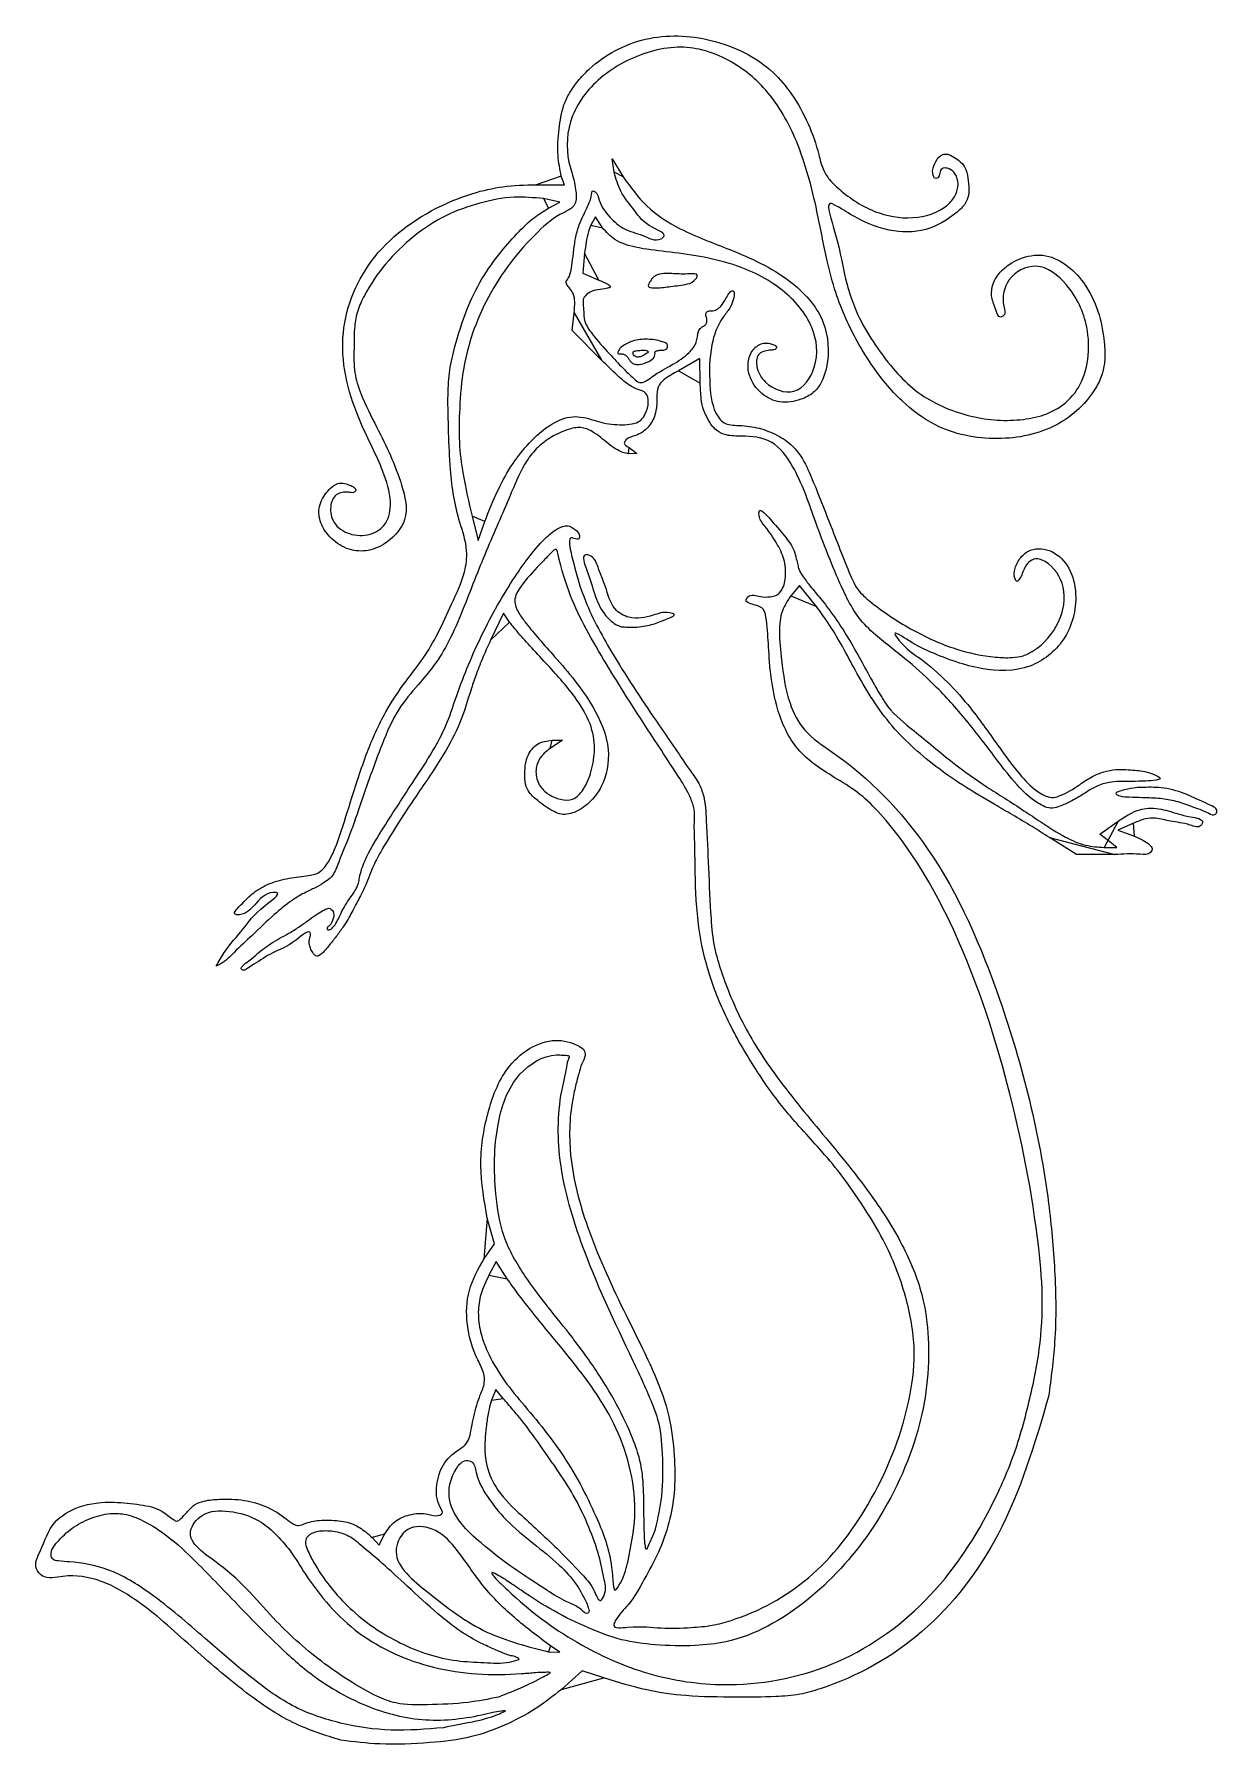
# Model space of a CAD drawing. Extents: x 12 to 197, y 21 to 288.
import ezdxf

# ---------------------------------------------------------------- set-up
doc = ezdxf.new("R2010")
doc.units = 0
doc.layers.add('Layer_1', color=7, linetype='CONTINUOUS')

msp = doc.modelspace()

# ---------------------------------------------------------------- linework, layer by layer
at = {"layer": 'Layer_1', "color": 7}
for points in [[(102.449517, 266.530335), (102.147934, 268.631152), (103.865595, 265.808303)], [(90.223786, 264.583778), (94.697962, 264.583778), (94.16673, 265.944783)], [(92.200092, 260.928873), (93.922582, 261.869102), (91.390106, 262.412366)], [(100.611333, 257.855512), (99.503571, 259.559725), (98.804761, 258.287843)], [(97.82843, 253.875186), (97.550913, 250.734408), (100.04298, 249.67678)], [(108.01919, 249.39009), (108.01919, 249.39009)], [(100.450159, 237.172033), (95.886154, 241.786036), (96.182612, 244.553027)], [(107.415432, 238.150763), (107.415432, 238.150763)], [(104.752247, 237.311851), (104.752247, 237.311851)], [(115.896796, 233.564939), (115.823314, 237.425025), (112.480621, 235.485439)], [(104.78017, 223.484684), (105.980024, 222.540933), (104.708136, 222.516041)], [(80.233576, 212.790322), (81.154425, 208.961895), (82.227694, 211.951413)], [(134.073654, 198.652103), (131.400846, 201.937844), (130.067279, 200.329923)], [(86.077157, 196.216215), (85.121696, 197.603453), (83.125191, 193.408905)], [(103.538449, 195.483366), (103.538449, 195.483366)], [(92.752627, 177.749255), (94.379486, 177.749255), (92.42854, 176.472826)], [(192.678758, 167.413383), (192.678758, 167.413383)], [(179.048119, 160.971059), (181.035621, 160.971059), (179.718581, 162.009877), (178.401543, 163.048692), (181.233919, 165.072013)], [(183.660141, 164.756489), (181.195486, 163.666375), (183.774148, 162.724074)], [(180.737089, 159.852514), (174.739938, 159.852514), (170.503585, 162.544372)], [(40.238265, 142.433078), (40.238265, 142.433081)], [(82.068845, 96.626509), (83.711745, 99.009286), (82.609092, 103.005245)], [(85.72601, 93.559298), (83.991495, 96.273771), (82.854845, 94.087297)], [(85.111277, 74.842987), (83.963919, 76.241169), (83.275449, 74.56335)], [(64.59338, 53.081754), (65.692147, 51.899121), (66.544204, 53.6128)], [(108.875359, 54.429515), (108.875359, 54.429515)], [(104.607239, 49.472916), (104.607239, 49.472916)], [(100.820155, 46.807119), (100.820155, 46.807119)], [(98.237, 42.663797), (98.237, 42.663797)], [(92.200092, 35.201336), (93.922582, 35.193237), (92.495963, 36.142629), (92.495963, 36.142649)], [(87.606782, 34.016071), (87.606782, 34.016043)], [(100.845693, 31.158715), (97.433582, 32.259096), (94.211947, 29.362475)], [(84.347547, 28.142532), (84.347547, 28.142532)], [(59.708161, 21.409884), (59.707887, 21.409884)], [(75.749638, 23.366435), (75.749638, 23.366435)]]:
    msp.add_lwpolyline(points, close=True, dxfattribs=at)
for points, knots in [([(94.16673, 265.944783), (93.959133, 267.001611), (93.48017, 269.439907), (93.765841, 273.200044), (94.278068, 276.542611), (95.440816, 279.010754), (96.792924, 280.877885), (100.174256, 284.492714), (107.261553, 288.257371), (117.95015, 287.8159), (126.013883, 283.949387), (130.461776, 278.594221), (132.852353, 274.225079), (134.282384, 270.210591), (134.929846, 267.123712), (136.182924, 265.170432), (138.979611, 262.613159), (143.470825, 259.8134), (149.708923, 259.007107), (154.295641, 260.676128), (156.071435, 263.264986), (156.346189, 265.062185), (155.722716, 266.558377), (154.700049, 267.209303), (153.61127, 267.259022), (153.338448, 266.504419), (153.306263, 265.980689), (153.084678, 265.654957), (152.513335, 265.417313), (152.052275, 266.693152), (152.528342, 267.848714), (153.184252, 269.075933), (154.217345, 269.468062), (155.163539, 269.196494), (156.095268, 268.547132), (157.123238, 267.726227), (157.721125, 266.341164), (157.822078, 264.724466), (157.993528, 263.056591), (157.332141, 261.439034), (155.134856, 259.441379), (151.275473, 257.081659), (145.041782, 257.117252), (140.783018, 259.062605), (138.089839, 260.749966), (137.150914, 261.284611), (135.37544, 262.241951), (137.70571, 255.172833), (138.098929, 251.403757), (140.09434, 244.679913), (142.912056, 239.952927), (145.789984, 236.016374), (150.007299, 231.60843), (156.5547, 228.391904), (164.655261, 227.296848), (171.519185, 228.770151), (175.421443, 232.853424), (176.790947, 237.386638), (176.542541, 243.175407), (174.042606, 248.677051), (168.835015, 252.922941), (164.606678, 250.730821), (163.517533, 248.514712), (163.23473, 247.177547), (163.197498, 245.783823), (163.820524, 244.344502), (162.489487, 243.597193), (161.9799, 245.607769), (161.278529, 247.048122), (161.584144, 249.254195), (163.657429, 252.357674), (169.899426, 255.000098), (177.126949, 249.047109), (178.981036, 242.330838), (179.247938, 237.427967), (178.852594, 235.026727), (177.011706, 231.06717), (171.702198, 226.139242), (162.201128, 224.244206), (153.404712, 225.982807), (146.971143, 230.868193), (142.323142, 236.597502), (139.079137, 242.458798), (136.91511, 247.951188), (135.481639, 253.567419), (134.016125, 261.587627), (131.614628, 270.861096), (126.874317, 279.400182), (121.049478, 283.985468), (115.939616, 285.919275), (111.682026, 286.243924), (106.091368, 285.036083), (99.784667, 281.637051), (94.885266, 274.888441), (94.951068, 268.977198), (96.078574, 265.727123), (96.375209, 264.278743), (96.525816, 262.951162), (96.494539, 261.756227), (95.712863, 260.736395), (93.391259, 259.794254), (90.068483, 256.964906), (86.120946, 252.509646), (82.669394, 247.143764), (80.236641, 241.596388), (78.703998, 235.72896), (78.26056, 229.997537), (78.102104, 224.427598), (78.808163, 218.780814), (79.715972, 214.965624), (80.233576, 212.790322)], [0, 0, 0, 0, 3.217875, 7.424223, 11.23506, 13.276412, 15.542428, 18.12411, 28.111189, 38.327212, 49.264563, 53.704192, 59.033932, 64.123405, 66.463052, 68.41354, 70.958632, 77.8066, 83.88581, 89.385132, 91.25944, 93.055452, 94.62893, 95.785202, 96.62529, 97.407686, 97.838498, 98.211623, 98.540769, 99.452185, 101.052196, 102.563959, 103.341947, 104.160728, 105.393938, 106.759811, 108.028027, 109.770336, 111.622394, 112.967311, 114.828174, 120.423272, 126.121613, 132.675045, 134.316848, 135.539965, 136.081754, 139.696403, 147.341164, 153.887347, 158.832035, 164.090314, 168.42895, 177.045441, 185.27641, 192.801947, 196.953609, 201.591887, 206.623055, 213.998819, 219.539207, 224.278122, 225.635094, 226.920693, 228.29646, 230.005447, 230.525436, 232.048182, 234.19759, 236.084137, 238.200942, 245.347212, 253.012289, 262.857073, 265.671323, 267.704661, 270.082243, 278.670724, 288.157052, 298.201524, 304.527733, 312.004743, 320.206491, 324.52056, 329.684673, 337.559325, 348.994745, 358.306743, 366.298887, 370.644415, 374.538467, 378.923125, 387.653858, 395.489096, 402.669779, 404.246546, 405.826072, 407.078967, 408.285384, 409.279552, 410.726302, 415.680893, 422.189031, 428.574139, 434.72597, 440.291445, 446.676527, 451.927701, 456.983137, 463.689141, 463.689141, 463.689141, 463.689141]), ([(96.182612, 244.553027), (96.23644, 245.132623), (96.327417, 246.112207), (96.174838, 247.468217), (95.571985, 248.318671), (95.072702, 248.855868), (94.824549, 249.45709), (95.276323, 249.875967), (95.607933, 250.699006), (95.876521, 252.077132), (96.06067, 253.907993), (96.317125, 255.931022), (96.761803, 257.810786), (97.364056, 259.36352), (98.053112, 260.566105), (98.497073, 261.748937), (98.923698, 262.583607), (98.893786, 263.837188), (99.880485, 263.284291), (100.110858, 261.562597), (101.656928, 259.524334), (103.984466, 257.413827), (106.840617, 256.881538), (109.03351, 255.539313), (110.830571, 256.870963), (107.271757, 258.199232), (105.796733, 260.414175), (103.347422, 263.335274), (102.731016, 265.528665), (102.449517, 266.530335)], [0, 0, 0, 0, 1.750084, 2.957841, 3.990001, 4.766339, 5.258329, 5.660876, 6.439113, 7.928654, 9.839425, 11.968726, 14.037729, 15.624165, 16.930409, 18.231538, 19.252302, 20.183164, 20.546533, 22.012215, 25.152602, 28.055778, 31.110243, 34.023785, 34.573594, 36.815292, 40.726604, 44.431089, 47.544798, 47.544798, 47.544798, 47.544798]), ([(103.865595, 265.808303), (105.000175, 264.215718), (107.376403, 260.880258), (113.305365, 257.134604), (121.236644, 254.288591), (129.528862, 250.534253), (135.791548, 243.885218), (136.176038, 237.473647), (134.998563, 233.740977), (133.591948, 231.886359), (131.319757, 230.816646), (128.37331, 230.258654), (125.270647, 231.816519), (123.469786, 234.347683), (123.242874, 237.058437), (124.117398, 239.065535), (125.64845, 239.931268), (126.762711, 239.776205), (127.346555, 239.595482), (127.836156, 239.369703), (127.83256, 238.894684), (127.309567, 238.740128), (126.381668, 238.718397), (124.63269, 238.254513), (124.646581, 235.693977), (126.218595, 233.047153), (131.027563, 231.141749), (134.61753, 236.467662), (133.828742, 242.926656), (128.694613, 248.807494), (120.539349, 252.778006), (112.47193, 253.941723), (106.245859, 254.589656), (102.603676, 255.649872), (101.218509, 257.183333), (100.611333, 257.855512)], [0, 0, 0, 0, 5.819308, 12.187778, 20.594769, 31.142248, 39.367641, 46.470733, 49.123994, 51.027226, 53.243868, 56.522511, 59.632879, 63.109282, 65.36283, 67.514931, 69.352023, 70.124376, 70.796082, 71.264788, 71.549798, 71.974754, 72.648494, 74.543942, 76.402049, 79.169285, 83.818001, 88.74981, 94.95859, 102.421186, 111.068351, 121.729431, 126.588721, 130.01516, 132.689292, 132.689292, 132.689292, 132.689292]), ([(91.390106, 262.412366), (89.857894, 262.55333), (86.507981, 262.861525), (81.333821, 261.781706), (75.949766, 259.924446), (70.955219, 256.615404), (66.620026, 252.394937), (63.839274, 248.286097), (62.267359, 244.956919), (61.745342, 242.119007), (61.800896, 238.883859), (61.672144, 235.304713), (63.04178, 231.125141), (65.97987, 225.464723), (68.958332, 219.305095), (70.563128, 212.357647), (67.396029, 208.764288), (64.141146, 207.168495), (60.82983, 207.361914), (58.202606, 209.108785), (56.399847, 211.490419), (56.092232, 214.402695), (57.307542, 216.345614), (58.445546, 217.562144), (59.500304, 218.022945), (60.454158, 217.854772), (61.260845, 217.579186), (61.78988, 217.277465), (62.142078, 216.861403), (61.891382, 216.476328), (61.422048, 216.407786), (60.473607, 216.615557), (58.72494, 216.37098), (57.870785, 214.083426), (58.414904, 211.470352), (61.060741, 209.727855), (64.223238, 209.599684), (67.161636, 211.487004), (67.742776, 215.546364), (66.051525, 220.897394), (61.810115, 228.749167), (58.569942, 240.379566), (63.688927, 253.77377), (72.685199, 260.344906), (80.159714, 263.290785), (85.157821, 264.451482), (88.495584, 264.538646), (90.223786, 264.583778)], [0, 0, 0, 0, 4.593929, 10.043817, 15.685316, 21.604643, 27.843805, 33.730891, 36.396726, 38.823533, 42.300493, 46.113726, 49.455404, 55.342404, 65.161733, 70.536704, 74.990625, 78.231702, 81.229498, 84.440181, 87.414838, 89.941361, 92.673067, 93.979606, 94.917721, 95.975044, 96.794444, 97.450062, 97.867434, 98.180278, 98.610762, 99.200175, 101.141434, 103.183071, 105.689843, 108.662675, 111.897166, 114.771967, 118.231382, 123.199043, 131.509384, 145.097777, 157.839678, 171.834304, 177.127465, 181.947616, 187.123062, 187.123062, 187.123062, 187.123062]), ([(40.238265, 142.433081), (40.624506, 143.147451), (41.745136, 145.220106), (44.813992, 148.440076), (46.231141, 150.895301), (50.633942, 153.873868), (47.982995, 154.013531), (46.385421, 152.122094), (44.769633, 150.40037), (42.48316, 150.477781), (44.83552, 152.703419), (46.150579, 154.151214), (49.02091, 155.628771), (51.488877, 156.170637), (53.527176, 156.413154), (54.791171, 156.652579), (56.304958, 156.843543), (58.017979, 158.794487), (59.559055, 162.692036), (61.382627, 168.662348), (63.562321, 175.502536), (66.383387, 181.893807), (69.593149, 186.68868), (72.67111, 190.516049), (75.033937, 194.577546), (77.034001, 199.14148), (79.082543, 203.297532), (79.646914, 207.809608), (78.284123, 211.648597), (77.295933, 215.845509), (76.740744, 220.560219), (76.564885, 225.895815), (76.388718, 231.085932), (76.630606, 235.603531), (77.699566, 240.026909), (79.201068, 244.858047), (81.59478, 249.885682), (84.51405, 253.907617), (87.304912, 257.050492), (89.74138, 259.429458), (91.423738, 260.455423), (92.200092, 260.928873)], [0, 0, 0, 0, 2.456207, 7.126375, 12.173983, 14.899786, 15.459219, 18.937659, 21.790271, 22.462218, 24.451287, 27.264628, 30.22808, 33.365048, 34.958964, 36.35499, 37.251996, 39.442617, 43.518382, 49.975447, 58.081149, 65.084345, 70.83388, 75.337143, 79.806874, 84.86977, 90.30458, 93.621671, 98.174087, 102.303404, 106.582505, 112.376827, 118.317137, 122.166517, 125.896471, 131.930466, 137.327804, 142.514609, 146.774248, 149.948804, 152.669078, 152.669078, 152.669078, 152.669078]), ([(98.804761, 258.287843), (98.665796, 257.933626), (98.328887, 257.074856), (98.035141, 255.584377), (97.899313, 254.461278), (97.82843, 253.875186)], [0, 0, 0, 0, 1.139857, 2.763485, 4.535527, 4.535527, 4.535527, 4.535527]), ([(100.04298, 249.67678), (100.461399, 249.521356), (101.035134, 249.308238), (102.095081, 248.594778), (100.379263, 248.091683), (99.170322, 248.251033), (97.38765, 246.914705), (97.727356, 245.077595), (97.686429, 243.072486), (99.370168, 240.707562), (101.454579, 238.425764), (103.650294, 236.034842), (105.161772, 234.619856), (106.667149, 233.219454), (108.898597, 235.065469), (111.368952, 236.286553), (113.672109, 237.77679), (114.842102, 239.066893), (115.307784, 239.90137), (115.460581, 240.743084), (115.52549, 241.482974), (115.829779, 242.091638), (116.311393, 242.435729), (116.811718, 242.675123), (117.00135, 243.244842), (116.889367, 243.811806), (116.6544, 244.378292), (117.072865, 244.898292), (117.74192, 244.813024), (118.512492, 245.041319), (119.238991, 245.683408), (119.759938, 246.551524), (120.243953, 247.331854), (120.575497, 247.900896), (121.346888, 248.157378), (121.074371, 246.436745), (120.621762, 245.287207), (118.731631, 243.11462), (117.339162, 239.040023), (117.266694, 233.727209), (117.781542, 229.36765), (119.348786, 227.472295), (120.419084, 226.994415), (122.242149, 226.964635), (124.739541, 226.736101), (127.633141, 225.675603), (130.049085, 224.180264), (131.996783, 221.802348), (133.713295, 217.895002), (136.034843, 211.964616), (138.325157, 206.053589), (140.290472, 201.205515), (144.040475, 198.103944), (148.959652, 194.855849), (155.49505, 191.879515), (160.823706, 190.760698), (164.384836, 190.590705), (166.425327, 190.858045), (169.271201, 192.340342), (172.316376, 195.829358), (173.369783, 201.606133), (170.975227, 205.245793), (168.429001, 206.330647), (166.924824, 205.468814), (166.325701, 204.060165), (165.981812, 203.08124), (165.393875, 202.434572), (164.864695, 203.44003), (165.053541, 204.711388), (165.918904, 206.400046), (167.874976, 207.930023), (171.214068, 207.54976), (173.915756, 204.649953), (175.085865, 199.543089), (173.461457, 193.240314), (167.403247, 188.422789), (160.908569, 188.522148), (155.945255, 189.890535), (151.880248, 191.510143), (149.580504, 192.547646), (145.65642, 195.168074), (147.841452, 192.094369), (150.592352, 190.481043), (154.642001, 186.892136), (158.707562, 182.251094), (162.295318, 177.072764), (165.691712, 172.460453), (168.380261, 169.672926), (170.734167, 168.569907), (172.393821, 169.127415), (173.763898, 169.829488), (175.39425, 170.909351), (177.082617, 172.070439), (178.995092, 172.857525), (181.210302, 173.284107), (183.97399, 173.038376), (185.719677, 172.918906), (188.332687, 171.738204), (186.747879, 171.398404), (185.440792, 171.361561), (183.011594, 171.271957), (180.500105, 171.3624), (177.806416, 170.666587), (175.839123, 169.304541), (173.883792, 168.174437), (172.346067, 167.463416), (170.553907, 166.882099), (168.17883, 168.101243), (165.488342, 170.511911), (162.067685, 174.950016), (158.028701, 180.375667), (153.262218, 185.747229), (148.35133, 190.279246), (143.952901, 193.513193), (140.582118, 196.7727), (138.823123, 199.914183), (137.192617, 203.480254), (135.511546, 207.62371), (133.291014, 213.525929), (131.323591, 219.482812), (127.444937, 224.925139), (123.110629, 225.352684), (120.169895, 225.248969), (118.226145, 226.162238), (117.197703, 227.691649), (116.35183, 229.345011), (115.97565, 231.314226), (115.925326, 232.75062), (115.896796, 233.564939)], [0, 0, 0, 0, 1.548305, 2.123033, 2.648748, 5.405798, 6.646919, 8.501943, 10.43227, 12.66671, 16.805566, 19.906115, 22.234774, 23.303787, 25.453421, 29.156669, 32.39716, 33.385018, 34.375365, 35.21139, 35.930532, 36.600979, 37.162651, 37.691058, 38.196371, 38.808753, 39.442707, 39.862694, 40.536166, 41.304472, 42.23564, 43.358631, 44.329991, 45.006534, 45.302313, 46.398283, 48.160449, 49.944423, 54.555945, 60.857293, 65.953833, 67.042883, 68.065417, 69.351743, 72.472256, 75.55423, 78.515102, 80.878299, 84.649514, 91.251684, 99.969554, 103.862069, 106.562978, 114.338366, 121.599399, 127.941692, 130.529655, 132.285739, 134.031237, 140.040608, 145.526147, 150.398597, 151.932316, 153.177732, 155.142923, 156.217835, 156.661567, 157.120477, 158.786073, 160.712165, 162.594197, 165.915392, 169.610079, 173.807329, 181.200662, 187.837808, 195.445871, 199.485571, 203.635122, 207.584294, 210.098832, 211.30152, 215.80969, 221.348462, 226.739783, 234.497565, 240.188275, 243.843799, 246.227629, 247.296521, 248.951996, 250.866992, 253.149188, 255.091567, 257.002673, 259.957999, 262.758736, 264.198934, 264.837909, 266.442563, 268.684654, 271.858229, 274.048495, 276.864524, 278.980778, 280.809949, 281.98427, 284.459305, 288.139874, 292.999406, 301.122246, 308.489417, 314.493425, 321.126711, 324.879841, 328.432977, 331.837808, 336.655284, 341.848532, 350.699911, 355.774124, 360.499865, 362.901559, 364.593069, 366.658697, 368.286539, 370.154993, 372.600875, 372.600875, 372.600875, 372.600875]), ([(108.01919, 249.39009), (108.141872, 249.577653), (108.377413, 249.937758), (108.810476, 250.355209), (109.909128, 250.798241), (111.883948, 250.658822), (113.520437, 250.582946), (115.838303, 250.73914), (114.847511, 249.226916), (113.251447, 248.933059), (110.968718, 248.623418), (109.362104, 248.423162), (107.548396, 248.525048), (107.868682, 249.113546), (108.01919, 249.39009)], [0, 0, 0, 0, 0.672733, 1.29159, 1.762623, 4.191772, 6.736158, 7.924251, 8.915369, 10.463598, 13.022295, 15.431589, 16.269274, 17.011875, 17.011875, 17.011875, 17.011875]), ([(104.752247, 237.311851), (104.667146, 237.461284), (104.493586, 237.766047), (104.032145, 238.059696), (103.582773, 238.188718), (102.945621, 238.09857), (103.142162, 238.821983), (103.884753, 239.479929), (105.448076, 240.328688), (107.705973, 240.506792), (109.426681, 240.26429), (110.894384, 239.719475), (110.687156, 238.676833), (109.787725, 238.729975), (109.217461, 238.685725), (108.759953, 238.504192), (108.901078, 237.996961), (108.52846, 237.227928), (107.395424, 236.746889), (106.316022, 236.382234), (105.474904, 236.558991), (105.018918, 236.856078), (104.839642, 237.162483), (104.752247, 237.311851)], [0, 0, 0, 0, 0.511526, 1.043237, 1.549448, 2.046595, 2.377757, 3.305932, 5.164407, 7.529001, 9.836482, 10.827442, 11.37521, 12.383975, 12.938074, 13.296702, 13.564389, 14.319665, 15.652323, 17.119573, 17.639631, 18.17972, 18.693433, 18.693433, 18.693433, 18.693433]), ([(107.415432, 238.150763), (107.626218, 238.259895), (107.957696, 238.431515), (107.334836, 238.804098), (106.696303, 238.680743), (106.012594, 238.670751), (105.397512, 238.545923), (105.370256, 237.996501), (105.852061, 237.603954), (106.656396, 237.659705), (107.124601, 237.96261), (107.415432, 238.150763)], [0, 0, 0, 0, 0.502726, 0.790576, 1.692136, 2.480475, 2.965553, 3.254257, 3.915162, 4.539682, 5.563675, 5.563675, 5.563675, 5.563675]), ([(82.227694, 211.951413), (82.876148, 213.603838), (84.107673, 216.742076), (86.409804, 220.885712), (89.191322, 224.432259), (92.224242, 227.128202), (95.897162, 228.692493), (98.700348, 227.976058), (100.794613, 227.302874), (102.414161, 227.07446), (104.067207, 227.043355), (105.507776, 227.162198), (106.747163, 227.738092), (107.455044, 229.003153), (107.911751, 230.412243), (107.590627, 232.189388), (106.128681, 232.514484), (104.612684, 233.28243), (102.743729, 234.948374), (101.292762, 236.355113), (100.450159, 237.172033)], [0, 0, 0, 0, 5.321604, 10.106634, 14.163242, 18.780866, 22.234775, 25.567992, 27.125031, 28.865184, 30.440035, 32.085016, 33.178458, 34.366467, 36.265237, 37.707597, 39.011563, 40.326972, 42.877817, 46.410819, 46.410819, 46.410819, 46.410819]), ([(112.480621, 235.485439), (111.700808, 235.068337), (110.501829, 234.427033), (109.097392, 232.991283), (109.1706, 230.955805), (109.054415, 228.772965), (107.857003, 226.518669), (106.054651, 225.334707), (104.506691, 225.087642), (103.809615, 223.999908), (104.399259, 223.686893), (104.78017, 223.484684)], [0, 0, 0, 0, 2.672412, 4.10889, 5.661523, 8.483845, 10.681753, 13.027036, 14.686995, 15.250215, 16.278019, 16.278019, 16.278019, 16.278019]), ([(104.708136, 222.516041), (104.404125, 222.571401), (103.682507, 222.702809), (102.624724, 223.285026), (101.069256, 224.416461), (99.48536, 225.880238), (97.21592, 226.844583), (94.945574, 226.275521), (92.66854, 225.265389), (90.43145, 223.600334), (88.138005, 220.760997), (85.936631, 215.279393), (82.540324, 207.792601), (79.584969, 200.104447), (77.078072, 193.973664), (74.693797, 189.777599), (71.678926, 186.258582), (68.328259, 182.357141), (65.556043, 175.806399), (63.20911, 168.992198), (61.035878, 162.657255), (59.467359, 159.047309), (58.577571, 156.533408), (57.18079, 155.542848), (55.880523, 154.733164), (54.051811, 153.914406), (51.762525, 152.588688), (48.97024, 150.254565), (46.053736, 147.410505), (43.298433, 144.88023), (41.558783, 143.064931), (40.498703, 142.557695), (40.238265, 142.433078)], [0, 0, 0, 0, 0.922441, 2.189563, 3.569651, 6.695844, 8.66843, 10.61882, 13.46461, 16.167488, 18.884798, 24.305402, 33.740661, 43.613561, 48.98838, 53.609442, 58.002832, 62.879993, 68.939206, 79.1154, 84.617014, 88.919097, 91.103489, 92.29342, 93.945617, 95.719715, 98.287168, 101.857166, 106.601218, 110.492355, 113.141981, 114.004947, 114.004947, 114.004947, 114.004947]), ([(83.125191, 193.408905), (82.73768, 192.554205), (81.948401, 190.813361), (80.943048, 188.294963), (79.747555, 184.790345), (78.50979, 180.433352), (75.487186, 174.807414), (71.881928, 169.662444), (68.522365, 164.597871), (66.231106, 160.867638), (64.751177, 158.153441), (64.072076, 156.188343), (63.440456, 154.737328), (62.823249, 153.453131), (62.189346, 152.304866), (61.592997, 151.187349), (60.999755, 150.008385), (60.226801, 148.758428), (59.265072, 147.39435), (58.025317, 145.872585), (57.151783, 144.681194), (55.912993, 143.745122), (55.295965, 144.550579), (54.934794, 145.193428), (54.739835, 145.896817), (54.770527, 146.532016), (54.903448, 147.013516), (54.986261, 147.337111), (54.847566, 148.343498), (51.672235, 145.372761), (49.364241, 144.890736), (46.711322, 143.072545), (45.299342, 142.205427), (44.688971, 141.711235), (43.69034, 142.034926), (46.195907, 143.873939), (47.523853, 145.222462), (49.997006, 146.699465), (51.914658, 147.72839), (53.377138, 148.676862), (54.750122, 149.676383), (55.965058, 150.591973), (56.955373, 151.126036), (57.857739, 151.634331), (58.702639, 150.932798), (58.574285, 149.798538), (58.159595, 148.892282), (57.56951, 148.521139), (57.522462, 148.07821), (58.028985, 148.080436), (58.476473, 148.43911), (58.99611, 149.149309), (59.479626, 150.15843), (60.036511, 151.334139), (60.705171, 152.48616), (61.444581, 153.484908), (62.074823, 154.40698), (62.500375, 155.321853), (62.6967, 156.861863), (63.67493, 159.728744), (66.68171, 164.550546), (70.342891, 170.237726), (73.900838, 175.602026), (76.248739, 179.979649), (78.197724, 186.01568), (81.335199, 193.801079), (86.033025, 202.209795), (90.22199, 208.064581), (93.254952, 210.733136), (95.109686, 211.51363), (96.333155, 210.730943), (97.077357, 210.031893), (96.997698, 209.02933), (96.237654, 209.269679), (95.497191, 209.495944), (95.421507, 208.337931), (96.014031, 205.503715), (97.692977, 199.223232), (102.4777, 190.549566), (107.559949, 182.812027), (111.839585, 176.711967), (113.972309, 173.435321), (115.714761, 171.140975), (116.677245, 168.512679), (116.891384, 164.004207), (117.227512, 157.601521), (117.450508, 150.956398), (117.95212, 145.545474), (119.62641, 140.074413), (122.380594, 133.3193), (127.836374, 124.793023), (135.183629, 116.012455), (142.570484, 107.080551), (148.0269, 98.363233), (150.984818, 90.623861), (151.778225, 83.13397), (151.406586, 76.001581), (149.112754, 65.824408), (143.402949, 54.084803), (133.164658, 42.796052), (123.030175, 36.959921), (114.636985, 36.076182), (109.174263, 36.227809), (103.483408, 36.918892), (98.240578, 38.964134), (92.922915, 41.537164), (88.917172, 44.135608), (85.773437, 46.292481), (84.642527, 47.026734), (83.033292, 47.853522), (83.939335, 46.589122), (84.855896, 45.762788), (89.294665, 41.531241), (96.677562, 36.142934), (108.417106, 31.092577), (122.272226, 29.33622), (138.055692, 32.594426), (153.063327, 43.611337), (160.535048, 55.608056), (164.241701, 64.11461), (165.721085, 68.283412), (167.283159, 73.990958), (168.930375, 81.221134), (169.617512, 89.891272), (168.387298, 104.213497), (164.60295, 123.193676), (157.601869, 144.962318), (150.003681, 159.075827), (143.941737, 166.496902), (140.56176, 169.724182), (136.019332, 172.399153), (130.680259, 175.895743), (127.274132, 183.476827), (126.633333, 190.591517), (126.4149, 195.600535), (125.986443, 198.272998), (124.589675, 198.945755), (122.731868, 199.228326), (123.623953, 200.720216), (125.223227, 200.104612), (126.63935, 200.115132), (127.808851, 200.30499), (128.884056, 201.322234), (129.370092, 203.389987), (129.156873, 206.071061), (127.821398, 208.701233), (126.314673, 210.874403), (125.053965, 212.309631), (125.075461, 214.32873), (127.71098, 211.280156), (129.045085, 209.829961), (130.636827, 207.60518), (130.90663, 206.073313), (131.146803, 205.224724), (131.330948, 204.290886), (132.067834, 203.191956), (133.176737, 201.685385), (134.886648, 199.722612), (136.882405, 197.09179), (138.976227, 193.866707), (140.94542, 190.416686), (142.634076, 187.24211), (144.02512, 184.831183), (145.881174, 181.910217), (149.956637, 178.76049), (155.012289, 174.442513), (159.797786, 170.982359), (163.601217, 168.631808), (166.395061, 166.808448), (169.518839, 164.71012), (172.601459, 162.705093), (175.949837, 161.193198), (178.062163, 161.04175), (179.048119, 160.971059)], [0, 0, 0, 0, 2.815226, 5.734025, 8.129371, 13.926108, 19.271255, 27.182659, 32.777944, 37.495398, 40.32548, 42.018848, 43.722739, 45.071044, 46.29158, 47.656777, 48.871107, 50.250225, 52.055585, 53.901804, 56.021406, 56.877474, 57.726032, 58.469472, 59.2146, 59.849269, 60.35593, 60.711941, 60.847195, 63.262008, 67.609642, 70.921779, 72.04863, 72.785041, 73.052392, 74.797914, 77.942135, 81.119685, 82.704316, 84.568622, 86.314269, 87.823894, 89.073124, 89.812257, 90.637601, 91.728458, 92.984946, 93.519572, 93.728598, 94.080595, 94.615498, 95.518432, 96.649273, 97.986142, 99.416049, 100.637273, 101.710693, 102.76921, 103.619427, 106.345042, 111.770985, 120.596161, 126.664657, 131.080667, 135.436879, 145.660455, 156.187558, 164.387105, 166.890578, 168.473987, 169.868699, 170.930239, 171.461445, 172.216447, 172.774708, 173.387034, 174.896429, 182.352266, 191.884685, 204.8437, 210.021019, 214.239871, 216.58708, 218.614505, 222.520406, 230.024195, 237.899302, 242.473666, 246.25526, 255.010789, 264.283031, 276.476694, 289.349575, 299.02061, 307.217626, 313.941749, 321.466234, 328.547587, 345.139179, 359.888269, 373.959102, 378.778193, 385.039698, 390.356194, 395.856258, 401.851312, 407.927407, 410.594191, 412.519299, 413.303208, 413.955386, 415.609466, 417.929243, 431.422836, 443.612337, 455.596489, 472.904002, 490.530144, 509.904061, 514.520723, 518.377553, 523.159524, 532.268709, 540.586845, 549.125277, 575.304236, 598.469024, 617.574662, 622.86074, 627.201135, 631.479609, 638.707769, 645.799371, 655.519755, 659.697973, 661.481642, 662.81613, 664.503465, 665.086742, 667.042886, 668.546734, 669.561573, 670.452611, 672.80751, 675.611908, 678.403416, 681.523558, 683.522901, 684.175714, 686.424193, 690.103904, 692.869331, 693.823163, 694.774532, 695.517612, 696.652526, 698.675248, 701.159723, 704.443734, 708.578267, 712.683194, 716.359431, 719.360877, 721.042149, 726.699746, 734.541684, 741.100181, 744.361098, 747.95657, 751.108578, 755.64577, 759.010701, 761.956156, 761.956156, 761.956156, 761.956156]), ([(82.609092, 103.005245), (82.123418, 105.742037), (81.148668, 111.234794), (82.38126, 119.275803), (84.842476, 125.846674), (88.902338, 129.720007), (93.120661, 131.216577), (96.126662, 130.434264), (97.837659, 129.384291), (97.979295, 128.213756), (97.315219, 127.095018), (96.829372, 125.394381), (96.312158, 123.347858), (95.371654, 118.82599), (95.383106, 111.121971), (98.569665, 99.913747), (103.647463, 89.029431), (108.459318, 79.653513), (111.208475, 72.283404), (111.883221, 66.209178), (112.017565, 60.842442), (111.258, 55.936766), (109.777433, 51.358498), (107.361903, 47.00857), (105.234104, 42.917975), (103.057096, 40.97115), (101.980805, 38.796532), (106.39498, 39.343145), (109.366535, 38.835472), (114.077003, 38.972423), (117.701502, 39.282479), (124.225423, 41.04352), (133.734448, 46.260035), (143.168896, 58.629822), (148.216657, 71.047879), (149.767499, 82.169643), (148.31269, 90.636193), (145.558298, 98.013701), (141.846661, 104.245783), (138.582236, 109.103421), (134.263557, 114.305721), (129.113145, 119.668715), (124.276709, 126.545463), (120.186074, 133.662074), (117.160343, 140.912899), (115.422192, 148.787449), (115.102296, 155.620212), (115.081264, 161.128624), (114.922401, 164.411218), (115.070097, 166.913219), (114.237422, 169.251146), (112.406412, 172.272825), (107.813208, 179.169614), (101.896099, 188.305819), (95.76849, 199.019147), (94.238046, 204.41009), (93.414534, 207.878263), (91.971846, 206.388788), (90.457077, 204.82668), (88.180104, 202.431644), (86.55041, 199.683316), (87.491679, 197.572515), (88.925928, 195.692031), (90.796221, 193.399338), (94.527828, 189.297429), (98.944807, 184.003203), (102.093151, 176.793408), (101.139837, 171.129559), (98.710433, 167.961284), (96.453699, 166.349082), (94.277237, 165.986396), (92.810678, 166.687421), (91.660903, 167.380363), (90.401391, 168.36442), (89.174292, 169.398857), (88.44816, 170.976449), (88.436857, 172.98687), (88.699996, 175.294249), (90.357889, 177.413782), (91.946587, 177.636339), (92.752627, 177.749255)], [0, 0, 0, 0, 8.281955, 16.621929, 24.148315, 28.805742, 33.081912, 36.860926, 37.927518, 38.691873, 40.105751, 41.724245, 43.996349, 46.437505, 55.57215, 66.724679, 81.127787, 91.544665, 98.369895, 104.557213, 109.779619, 114.435137, 119.390442, 124.085935, 129.471256, 132.709496, 133.402688, 135.654597, 140.854867, 145.559758, 148.865264, 151.893445, 165.72565, 180.432437, 197.69129, 205.417146, 213.791006, 223.157567, 228.89026, 235.515818, 240.696082, 249.153985, 257.790817, 265.83401, 273.752677, 281.259508, 289.894466, 294.2231, 297.774853, 299.780811, 301.651639, 305.092343, 310.384331, 326.444806, 338.42387, 345.399053, 345.980712, 346.989335, 349.547412, 354.102173, 356.404005, 358.464687, 360.45119, 363.617936, 367.287115, 377.109985, 384.265936, 390.120379, 393.270263, 396.040277, 398.329999, 399.400824, 400.841851, 402.361431, 404.203005, 405.580564, 407.411764, 410.159475, 412.452569, 414.814166, 414.814166, 414.814166, 414.814166]), ([(103.538449, 195.483366), (103.253116, 195.592088), (102.594618, 195.842999), (101.722921, 196.575111), (100.389473, 197.984641), (99.200098, 200.93374), (98.609488, 203.313856), (97.182639, 206.987255), (99.374973, 206.490814), (100.012344, 204.332122), (101.239298, 201.675951), (101.952618, 198.328929), (105.098905, 196.480536), (108.281901, 197.098912), (110.289563, 197.923507), (112.381079, 197.36545), (109.842495, 196.336552), (108.34338, 195.777812), (105.818052, 195.311113), (104.259639, 195.428871), (103.538449, 195.483366)], [0, 0, 0, 0, 0.911026, 2.10249, 3.362218, 6.754215, 10.872128, 13.123947, 14.036275, 16.108321, 19.362721, 23.151156, 25.686755, 29.457623, 32.112176, 32.811758, 34.376008, 36.752976, 39.29655, 41.487605, 41.487605, 41.487605, 41.487605]), ([(130.067279, 200.329923), (129.557717, 199.562403), (128.449536, 197.89322), (128.15511, 194.321434), (128.690568, 189.513203), (129.386576, 184.129149), (132.058578, 178.823506), (141.101146, 173.130646), (153.546282, 160.239213), (164.186799, 135.331729), (169.811212, 112.760373), (171.46319, 94.63632), (171.613617, 84.504526), (170.740116, 77.95365), (170.362623, 75.122624)], [0, 0, 0, 0, 2.725603, 5.92757, 10.421111, 17.322148, 22.122748, 27.607927, 48.776912, 74.929304, 107.75276, 118.243239, 129.49027, 138.049927, 138.049927, 138.049927, 138.049927]), ([(170.503585, 162.544372), (169.597065, 163.109829), (167.678357, 164.306655), (164.831633, 166.017723), (159.494076, 169.073483), (152.44676, 173.400176), (144.763453, 180.651927), (140.722916, 187.501603), (137.97234, 192.750295), (136.058628, 195.925183), (134.675249, 197.825643), (134.073654, 198.652103)], [0, 0, 0, 0, 3.205282, 6.784187, 9.962603, 21.660192, 31.527781, 41.285904, 45.338166, 49.322352, 52.388245, 52.388245, 52.388245, 52.388245]), ([(92.42854, 176.472826), (91.807972, 175.97384), (90.638255, 175.033294), (90.017505, 172.78036), (90.58645, 170.681225), (92.128339, 169.182551), (93.946163, 168.429461), (96.172039, 168.252763), (97.922338, 170.265003), (98.981317, 172.994545), (99.586118, 176.539071), (98.819972, 180.671289), (95.99314, 185.18572), (92.513415, 189.005023), (89.395203, 192.355604), (87.469474, 194.480708), (86.45115, 195.750037), (86.077157, 196.216215)], [0, 0, 0, 0, 2.336243, 4.403615, 6.605241, 8.537809, 10.621551, 12.498408, 14.729431, 17.89686, 21.377808, 25.340271, 30.202241, 37.127564, 40.845637, 43.934169, 45.726862, 45.726862, 45.726862, 45.726862]), ([(192.678758, 167.413383), (191.87833, 167.710987), (190.315166, 168.292182), (187.738136, 168.751572), (185.320014, 168.777622), (183.121907, 168.873661), (181.858271, 168.899582), (180.370943, 169.45629), (183.276486, 170.339709), (185.112769, 170.365256), (188.643187, 170.432938), (192.134677, 169.258787), (194.391099, 168.125834), (197.05404, 166.973482), (196.2879, 165.864893), (194.703243, 166.72668), (193.551044, 167.117504), (192.678758, 167.413383)], [0, 0, 0, 0, 2.559455, 4.998379, 7.784313, 9.882356, 11.389797, 12.01868, 13.521983, 16.555603, 19.688027, 23.401358, 27.153507, 28.893592, 29.425936, 30.378015, 33.344965, 33.344965, 33.344965, 33.344965]), ([(181.233919, 165.072013), (181.81878, 165.466227), (182.879043, 166.180876), (184.485094, 166.914507), (186.543083, 167.255947), (189.395518, 166.714188), (191.539472, 165.836708), (194.790883, 165.444673), (193.998644, 163.925339), (191.861744, 164.814781), (189.704695, 164.93867), (187.345354, 165.618593), (185.343028, 165.523784), (184.256636, 165.028454), (183.660141, 164.756489)], [0, 0, 0, 0, 2.116004, 3.835989, 5.237963, 8.35356, 11.928354, 14.036876, 14.54941, 16.211226, 19.395594, 21.756598, 23.356769, 25.30512, 25.30512, 25.30512, 25.30512]), ([(183.774148, 162.724074), (184.235047, 162.534406), (185.067894, 162.191675), (185.986358, 161.576071), (186.694544, 160.881467), (186.191737, 159.735916), (183.745321, 160.068291), (181.978546, 159.941562), (180.737089, 159.852514)], [0, 0, 0, 0, 1.478717, 2.672046, 3.431674, 4.108216, 5.771196, 9.701218, 9.701218, 9.701218, 9.701218]), ([(108.875359, 54.429515), (109.249737, 56.131817), (110.10143, 60.004478), (110.022254, 65.846986), (109.654882, 70.780978), (108.241565, 74.365317), (106.975856, 77.348683), (103.025477, 85.662324), (97.539677, 97.10906), (93.283991, 112.002229), (93.624317, 121.178507), (94.98959, 126.204651), (95.000927, 127.387032), (95.545988, 128.407265), (94.922044, 128.487778), (94.327732, 128.518319), (91.558181, 128.648334), (86.475823, 125.463938), (83.624773, 116.94395), (83.633072, 108.190049), (84.839069, 99.968894), (89.285364, 92.393219), (94.883389, 85.86093), (99.909268, 78.957072), (103.160204, 73.472527), (105.354764, 68.779449), (106.613577, 64.971665), (107.073385, 61.385629), (107.065953, 57.876098), (107.153961, 54.311185), (107.183538, 52.76495), (107.413901, 50.898023), (107.906713, 52.160517), (108.322698, 52.997949), (108.677603, 53.917264), (108.875359, 54.429515)], [0, 0, 0, 0, 5.211439, 11.855793, 17.476443, 19.872591, 23.367154, 27.209193, 47.471074, 61.517874, 72.966326, 75.003013, 76.491471, 77.109573, 77.382591, 78.075871, 79.045523, 85.508212, 94.058358, 104.898456, 111.727772, 118.643359, 130.836894, 137.589167, 144.222157, 149.937019, 153.096137, 156.224484, 160.670173, 163.912889, 166.127142, 166.848332, 167.509082, 168.761312, 170.337119, 170.337119, 170.337119, 170.337119]), ([(66.544204, 53.6128), (67.021807, 54.330138), (67.981685, 55.771833), (70.539803, 56.812192), (72.984597, 56.983598), (74.610982, 56.336085), (75.828089, 56.88499), (74.581027, 58.756771), (74.571362, 61.188822), (75.448393, 64.656804), (77.504356, 66.478487), (79.215676, 67.49566), (79.916956, 68.800359), (80.13746, 70.321511), (80.471743, 72.037031), (80.937814, 73.731985), (81.503259, 75.493195), (82.271691, 77.06688), (82.088503, 79.042848), (80.528182, 81.8516), (79.210757, 86.186514), (79.408454, 91.874711), (81.176378, 95.032449), (82.068845, 96.626509)], [0, 0, 0, 0, 2.530039, 5.084836, 7.952443, 9.66895, 10.243353, 11.269328, 14.772737, 18.10513, 21.410141, 22.744844, 23.98938, 25.67934, 27.345211, 29.233305, 30.942026, 32.916012, 34.355504, 36.683996, 42.475138, 47.784853, 53.19773, 53.19773, 53.19773, 53.19773]), ([(82.854845, 94.087297), (82.38251, 93.111839), (81.499164, 91.287568), (81.072061, 88.22036), (81.485132, 84.960304), (82.938278, 81.320244), (85.251412, 77.439855), (89.836251, 72.063306), (95.517487, 65.098307), (100.4035, 54.964665), (102.065194, 49.940604), (102.383276, 44.20269), (104.074667, 47.019369), (104.383396, 48.441678), (104.607239, 49.472916)], [0, 0, 0, 0, 3.233807, 6.047771, 9.149157, 12.989627, 17.717547, 22.649727, 34.095378, 45.194491, 53.732051, 55.259687, 56.656325, 60.339205, 60.339205, 60.339205, 60.339205]), ([(104.607239, 49.472916), (105.076426, 51.765482), (106.020522, 56.378578), (105.269226, 63.518387), (103.216961, 69.555286), (100.357183, 74.665781), (96.925116, 79.496137), (93.205175, 83.972139), (89.848313, 88.059983), (87.536245, 90.986178), (86.245915, 92.820291), (85.72601, 93.559298)], [0, 0, 0, 0, 6.985911, 14.057032, 21.223191, 25.978696, 31.578425, 38.976463, 43.432775, 47.449106, 50.159436, 50.159436, 50.159436, 50.159436]), ([(170.362623, 75.122624), (168.1927, 67.755956), (164.193248, 54.178225), (151.70595, 37.642126), (139.47377, 30.794875), (131.336202, 28.444932), (126.892868, 28.137891), (120.954055, 28.148957), (114.197949, 28.180665), (107.246024, 29.149581), (103.061366, 30.463191), (100.845693, 31.158715)], [0, 0, 0, 0, 22.905107, 42.217108, 60.490237, 63.773123, 67.551545, 73.784424, 81.612361, 87.794261, 94.750668, 94.750668, 94.750668, 94.750668]), ([(83.275449, 74.56335), (83.137693, 74.102894), (82.803347, 72.985326), (82.517727, 71.088819), (82.185521, 68.153995), (82.174624, 64.399679), (84.269296, 60.010645), (88.599204, 55.915314), (93.20757, 51.810837), (97.214294, 47.535481), (99.141884, 45.482956), (100.167344, 42.663188), (101.347798, 44.782549), (101.043625, 45.949665), (100.820155, 46.807119)], [0, 0, 0, 0, 1.44065, 3.496589, 5.734556, 10.328667, 14.517586, 19.907039, 27.988501, 33.477726, 36.458615, 38.160314, 39.145402, 41.873096, 41.873096, 41.873096, 41.873096]), ([(100.820155, 46.807119), (100.553755, 48.119216), (99.964481, 51.021562), (98.273378, 55.333589), (96.196503, 59.721322), (93.274078, 64.092851), (90.368727, 68.260387), (88.0712, 71.381762), (86.584509, 73.078695), (85.852697, 73.948356), (85.351714, 74.552865), (85.111277, 74.842987)], [0, 0, 0, 0, 4.010032, 8.870149, 13.846093, 18.546651, 24.613509, 29.101315, 30.155703, 31.380655, 32.511062, 32.511062, 32.511062, 32.511062]), ([(98.237, 42.663797), (97.721364, 43.703427), (96.587714, 45.989102), (93.615388, 49.132769), (89.719101, 52.260727), (85.664847, 55.493547), (82.615368, 59.323956), (80.928314, 62.30334), (80.625662, 64.94587), (78.887062, 65.331261), (76.906752, 63.048303), (75.860481, 57.593472), (82.851282, 50.801214), (89.217609, 46.563547), (94.794527, 43.021083), (96.79964, 42.396706), (98.154702, 40.998933), (98.578677, 41.55543), (98.423722, 42.059415), (98.306654, 42.438341), (98.237, 42.663797)], [0, 0, 0, 0, 3.46573, 7.619567, 12.821445, 18.479959, 23.152222, 27.262717, 29.099536, 30.015232, 31.897565, 37.114681, 45.333126, 58.035556, 61.590486, 64.22204, 65.363397, 65.592044, 66.085332, 66.809999, 66.809999, 66.809999, 66.809999]), ([(59.707887, 21.409884), (57.32175, 22.157522), (52.209755, 23.759241), (44.585897, 28.853912), (36.740996, 35.613867), (29.577469, 42.294699), (22.567883, 46.56687), (17.273643, 47.441807), (13.448351, 46.4451), (11.514557, 48.599803), (13.180463, 51.751569), (14.386058, 55.596366), (19.000994, 58.361453), (23.79483, 58.775337), (28.119361, 58.315213), (31.548681, 57.642097), (33.017837, 56.192435), (34.135719, 55.53504), (34.874871, 56.214609), (35.691216, 57.06302), (36.720844, 58.304196), (38.581782, 58.944981), (41.205784, 59.128193), (44.551657, 59.090593), (48.152302, 58.053467), (50.612516, 56.503979), (52.077201, 55.251024), (53.129828, 54.863238), (54.446804, 55.492405), (56.541337, 55.88519), (59.256707, 55.78117), (61.528726, 55.357109), (62.909559, 54.479927), (63.806834, 53.835913), (64.342889, 53.32193), (64.59338, 53.081754)], [0, 0, 0, 0, 7.468243, 15.999758, 27.226008, 38.549678, 45.430484, 51.353143, 54.596314, 55.998068, 58.956702, 63.795747, 68.289567, 73.915118, 77.99747, 81.501948, 83.871128, 84.312012, 85.071511, 86.391983, 88.123279, 89.691572, 92.136984, 96.013281, 99.663577, 103.228311, 104.609609, 105.492916, 106.364447, 108.801731, 111.88236, 114.489403, 115.574725, 116.75995, 117.799598, 117.799598, 117.799598, 117.799598]), ([(75.749638, 23.366435), (77.28336, 23.669443), (80.234244, 24.25243), (82.344015, 24.631512), (86.010852, 26.077517), (84.437356, 26.009513), (83.363562, 25.76225), (79.200616, 24.767713), (72.314833, 24.051185), (62.607875, 26.77727), (55.738476, 30.986739), (50.923367, 35.259318), (47.579941, 38.464038), (42.87666, 43.294841), (37.995516, 48.440542), (33.137713, 53.104223), (29.41088, 55.478908), (26.413655, 56.8067), (23.413247, 56.959376), (20.50093, 56.168039), (17.604174, 54.649994), (15.598132, 52.7179), (14.170114, 50.924446), (14.612998, 49.579329), (15.848111, 49.364689), (18.671802, 49.266485), (23.935399, 48.29673), (30.993249, 43.805868), (37.692785, 38.041441), (43.886652, 32.616162), (48.542052, 28.977364), (53.48906, 25.9004), (59.769993, 23.844022), (67.632886, 22.673497), (73.02233, 23.133601), (75.749638, 23.366435)], [0, 0, 0, 0, 4.361418, 8.391379, 10.040713, 10.632362, 11.975829, 13.791097, 23.092814, 32.681801, 43.356704, 46.995077, 51.983626, 57.248931, 67.214326, 73.294282, 77.356051, 80.439442, 83.000985, 86.189061, 89.414577, 92.601579, 94.83469, 95.477875, 96.41427, 98.189336, 104.291255, 111.904029, 123.016793, 130.827289, 136.598007, 140.730744, 148.238088, 156.228174, 164.413865, 164.413865, 164.413865, 164.413865]), ([(84.347547, 28.142532), (85.581453, 28.629566), (88.024723, 29.593946), (89.813173, 30.494592), (93.008018, 32.099583), (91.281119, 32.06554), (90.005255, 32.002753), (83.970098, 31.446865), (74.433147, 31.94587), (62.087299, 37.336527), (55.507634, 44.997744), (52.029304, 50.872966), (49.572561, 53.690136), (46.533315, 56.226784), (42.523268, 57.372281), (38.206621, 57.340944), (34.68723, 52.826162), (43.386838, 47.574377), (48.570502, 40.587481), (55.846443, 34.170489), (61.265054, 30.500176), (64.962537, 28.37916), (68.840332, 26.846238), (73.739414, 26.975769), (79.100135, 27.102518), (82.77498, 27.830856), (84.347547, 28.142532)], [0, 0, 0, 0, 3.728528, 7.382897, 8.969967, 9.650773, 11.241635, 13.402803, 27.218199, 39.990099, 52.441092, 56.79891, 60.458335, 63.61889, 68.509293, 72.753206, 75.812244, 82.561466, 95.262969, 105.329951, 110.66794, 114.974093, 118.109511, 123.0204, 129.43407, 134.231684, 134.231684, 134.231684, 134.231684]), ([(87.606782, 34.016043), (87.518332, 34.115995), (87.331069, 34.327611), (86.937623, 34.524819), (86.315187, 34.581718), (85.261562, 34.945025), (83.639838, 35.638126), (81.225998, 36.73427), (78.161159, 38.494714), (74.356438, 41.559635), (70.364376, 45.252162), (66.418281, 48.905564), (63.367864, 51.457174), (61.003038, 53.470554), (58.585441, 54.116162), (56.363888, 54.183974), (54.637861, 53.608681), (54.019056, 52.359781), (54.57454, 50.917959), (56.452497, 47.211816), (60.953523, 41.568687), (68.726682, 36.279162), (76.19571, 33.75934), (82.001837, 33.589841), (85.324736, 33.341365), (87.097777, 33.865579), (87.606782, 34.016071)], [0, 0, 0, 0, 0.398283, 0.843238, 1.276581, 2.261747, 4.163148, 6.577022, 10.208995, 14.73153, 21.193099, 26.535583, 30.837459, 33.176159, 35.738845, 38.119981, 39.894043, 40.764648, 41.96938, 44.254079, 53.462121, 63.016584, 72.243765, 76.543616, 80.480491, 82.0658, 82.0658, 82.0658, 82.0658]), ([(92.495963, 36.142649), (90.578465, 37.58267), (86.668035, 40.519361), (81.501141, 45.645276), (78.226483, 51.051848), (74.532522, 54.781241), (69.895511, 55.101045), (66.988434, 49.690081), (74.352948, 43.668527), (81.677854, 37.933625), (88.891073, 36.060583), (92.200092, 35.201336)], [0, 0, 0, 0, 7.197417, 14.677979, 21.610859, 26.17607, 29.999462, 33.479009, 41.33774, 53.165757, 63.190632, 63.190632, 63.190632, 63.190632]), ([(94.211947, 29.362475), (92.875166, 28.296524), (90.113933, 26.094714), (85.325135, 23.678758), (79.838265, 21.631746), (73.209536, 20.92938), (66.358254, 20.595298), (61.730105, 21.162211), (59.708161, 21.409884)], [0, 0, 0, 0, 5.116347, 10.568247, 16.015481, 22.584662, 30.44799, 36.548514, 36.548514, 36.548514, 36.548514])]:
    msp.add_open_spline(points, degree=3, knots=knots, dxfattribs=at)

doc.saveas('drawing.dxf')
